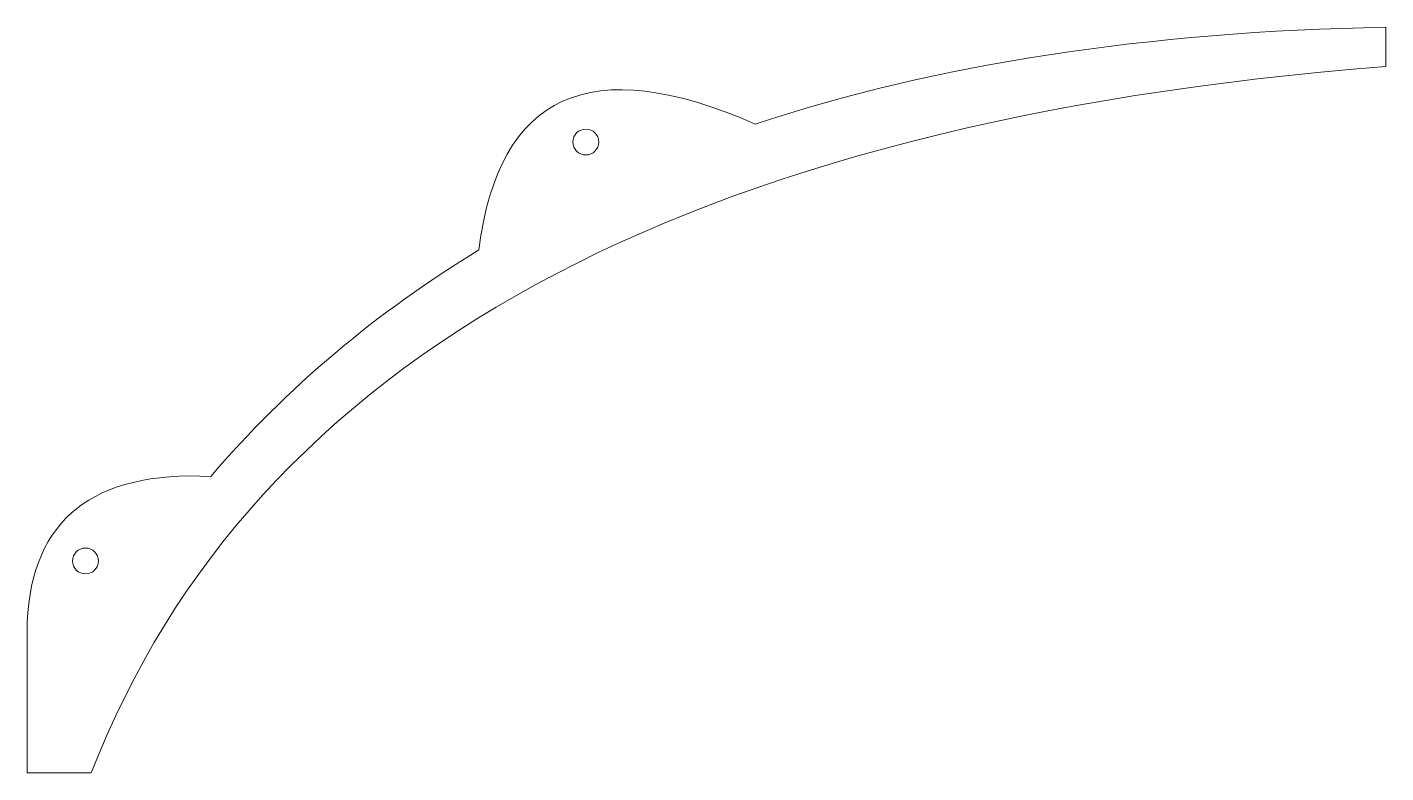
# Model space of a CAD drawing. Header units: millimetres. Extents: x -117 to 40, y -178 to -91.
import ezdxf

# ---------------------------------------------------------------- set-up
doc = ezdxf.new("R2010")
doc.units = ezdxf.units.MM
doc.header["$MEASUREMENT"] = 0
doc.layers.add('Layer 1', color=7, linetype='Continuous')

msp = doc.modelspace()

# ---------------------------------------------------------------- linework, layer by layer
at = {"layer": 'Layer 1', "color": 22, "lineweight": 9}
msp.add_open_spline([(-109.9922, -177.5971), (-109.9922, -177.5971), (-117.4151, -177.5971), (-117.4151, -177.5971), (-117.4151, -177.5971), (-117.4151, -177.5971), (-117.4151, -160.1376), (-117.4151, -160.1376), (-117.4151, -160.1376), (-116.8525, -148.2412), (-109.764, -142.6188), (-96.1496, -143.27), (-96.1496, -143.27), (-87.3586, -133.0124), (-77.0072, -124.27), (-65.0956, -117.0426), (-65.0956, -117.0426), (-62.8557, -98.9548), (-52.1874, -94.096), (-33.0909, -102.466), (-33.0909, -102.466), (-12.0612, -95.5129), (12.2785, -91.774), (39.9282, -91.2491), (39.9282, -91.2491), (39.9282, -91.2491), (39.9282, -95.7897), (39.9282, -95.7897), (39.9282, -95.7897), (-41.3461, -102.2106), (-91.3195, -129.4797), (-109.9922, -177.5971)], degree=3, knots=[0, 0, 0, 0, 0.125, 0.125, 0.125, 0.125, 0.25, 0.25, 0.25, 0.25, 0.375, 0.375, 0.375, 0.375, 0.5, 0.5, 0.5, 0.5, 0.625, 0.625, 0.625, 0.625, 0.75, 0.75, 0.75, 0.75, 0.875, 0.875, 0.875, 0.875, 1, 1, 1, 1], dxfattribs=at)
at = {"layer": 'Layer 1', "color": 114, "lineweight": 9}
for points in [[(-52.7193, -106.0491), (-53.5476, -106.0491), (-54.2193, -105.3774), (-54.2193, -104.5491), (-54.2193, -104.5491), (-54.2193, -103.7208), (-53.5476, -103.0491), (-52.7193, -103.0491), (-52.7193, -103.0491), (-51.891, -103.0491), (-51.2193, -103.7208), (-51.2193, -104.5491), (-51.2193, -104.5491), (-51.2193, -105.3774), (-51.891, -106.0491), (-52.7193, -106.0491)], [(-110.6661, -154.5627), (-111.4944, -154.5627), (-112.1661, -153.891), (-112.1661, -153.0627), (-112.1661, -153.0627), (-112.1661, -152.2344), (-111.4944, -151.5627), (-110.6661, -151.5627), (-110.6661, -151.5627), (-109.8378, -151.5627), (-109.1661, -152.2344), (-109.1661, -153.0627), (-109.1661, -153.0627), (-109.1661, -153.891), (-109.8378, -154.5627), (-110.6661, -154.5627)]]:
    msp.add_open_spline(points, degree=3, knots=[0, 0, 0, 0, 0.25, 0.25, 0.25, 0.25, 0.5, 0.5, 0.5, 0.5, 0.75, 0.75, 0.75, 0.75, 1, 1, 1, 1], dxfattribs=at)

doc.saveas('drawing.dxf')
